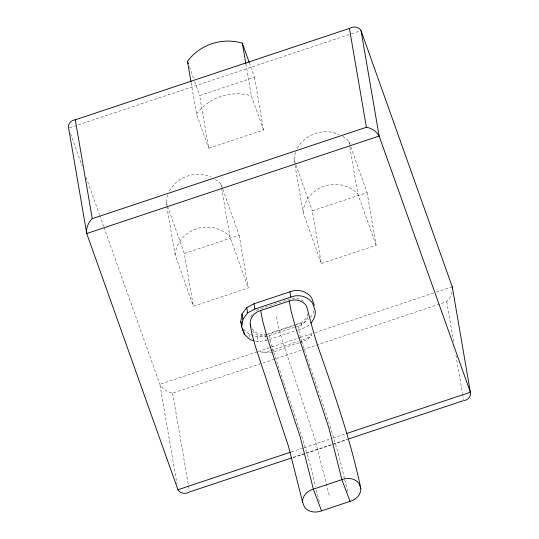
<?xml version="1.0" encoding="UTF-8"?>
<svg xmlns="http://www.w3.org/2000/svg" width="539" height="539" viewBox="0 0 539 539"><rect width="100%" height="100%" fill="white"/><g stroke="black" fill="none" stroke-linecap="round" stroke-linejoin="round"><path stroke-width="0.4" stroke-dasharray="2.69 2.02" d="M452.14 291.949L449.802 297.932L446.737 301.705L302.494 349.791M299.576 342.898L307.776 339.361L311.919 334.584L309.339 337.192L301.449 340.399C315.928 386.544 334.059 431.624 344.529 478.942M69.423 127.831L350.653 34.085M351.448 33.816L359.439 31.154M254.475 77.286L263.531 130L208.708 148.279L199.652 95.558L254.475 77.286L249.503 63.312M239.168 235.247L248.223 287.967L193.393 306.24L184.338 253.525L239.168 235.247L222.89 189.526M367.099 192.605L376.155 245.319L321.325 263.598L312.27 210.877L367.099 192.605L350.815 146.884M267.654 333.937A14.135 13.044 -10.8 0 0 269.19 333.419L295.325 324.707M296.12 324.444L297.703 323.912A14.135 13.044 -10.8 0 0 307.958 313.678M266.003 334.988L293.944 325.677M294.745 325.408L301.133 323.279A17.814 16.709 -9.7 0 0 308.396 319.486M294.139 327.314L269.588 335.501A14.135 13.259 -9.7 0 1 252.724 331.162M294.927 327.052L298.101 326.001A14.135 13.259 -9.7 0 0 308.328 315.652M255.627 341.194L257.972 341.867L268.51 339.732M269.305 339.462L297.245 330.151M298.047 329.881L302.035 328.554A17.814 16.709 -9.7 0 0 309.298 324.754M257.325 351.805L159.854 384.3L176.974 483.968M258.127 351.543L270.908 347.278M271.703 347.015L299.671 337.69M300.466 337.427L314.048 332.9M314.85 332.63L435.485 292.414M436.287 292.151L452.268 286.822M270.605 350.599L298.283 341.457M269.823 350.828L264.42 352.169L260.492 351.724C273.596 355.733 286.196 345.438 298.781 343.161M103.933 227.249L159.854 384.3C162.455 388.99 167.353 392.197 172.601 393.086L301.699 350.054M291.41 451.918L303.396 447.922M304.198 447.653L332.159 438.335M332.961 438.066L345.742 433.807M293.176 457.395L305.128 453.414M305.923 453.151L347.365 439.332M293.061 457.678L347.379 439.575M243.399 329.006L249.24 334.348L257.069 336.592L265.208 335.258L266.111 340.527M342.528 136.273A31.356 29.409 -9.7 0 1 348.854 141.359L350.539 146.096M349.845 147.127L357.903 194.08L376.155 245.319M295.581 152.355A31.356 29.409 -9.7 0 0 294.024 159.638L295.709 164.368M295.992 165.156L312.27 210.877M295.015 165.406L303.08 212.359L321.325 263.598M245.851 63.717L251.369 95.841L263.531 130M189.418 66.836L193.568 78.478M194.673 81.584L199.652 95.558M191.163 82.817L196.54 114.12L208.708 148.279M215.236 179.312A31.356 29.409 -9.7 0 1 220.923 184.008L222.607 188.738M221.63 188.124L229.978 236.722L248.223 287.967M167.656 194.997A31.356 29.409 -9.7 0 0 166.093 202.287L167.218 205.44M167.501 206.228L184.338 253.525M166.8 206.403L175.148 255.001L193.393 306.24M70.602 133.652L82.184 166.167M86.139 177.277L99.412 214.556M99.695 215.351L103.65 226.454M283.494 381.807L272.943 349.905M283.763 382.602C295.318 417.051 307.756 451.311 315.625 486.845M301.948 342.11L299.63 334.065L297.703 323.912M273.441 351.61L271.124 343.572L269.19 333.419M344.724 479.744L347.884 492.552M329.154 495.26L314.864 438.861L281.85 339.172L278.602 327.517L276.467 316.299M316.413 490.052L319.566 502.853M446.737 301.705L453.67 342.07M455.933 355.248L462.442 393.133M462.583 393.962L463.567 399.722M348.854 141.359L349.703 146.305M294.024 159.638L294.873 164.584M301.133 323.279L302.035 328.554M257.069 336.592L257.972 341.867M249.24 334.348L249.759 337.36M220.923 184.008L221.489 187.302M166.093 202.287L166.659 205.581M172.601 393.086L189.438 491.11M175.148 255.001A31.356 29.409 -9.7 0 1 196.479 228.785A31.356 29.409 -9.7 0 1 229.978 236.722M196.54 114.12A48.234 45.249 -9.7 0 1 251.369 95.841M297.272 148.515A31.356 29.409 -9.7 0 1 339.213 134.534M303.08 212.359A31.356 29.409 -9.7 0 1 324.411 186.137A31.356 29.409 -9.7 0 1 357.903 194.08M169.34 191.156A31.356 29.409 -9.7 0 1 211.281 177.176M313.887 310.828A17.814 16.709 -9.7 0 1 310.653 317.175M303.511 301.301A14.135 13.044 -10.8 0 0 288.884 299.367L260.384 308.887A14.135 13.044 -10.8 0 0 254.617 311.886M250.844 316.925A14.135 13.044 -10.8 0 1 253.458 312.97M266.845 334.146A14.135 13.044 -10.8 0 1 251.915 328.628"/><path stroke-width="0.81" d="M254.058 340.742L250.143 339.624L244.308 334.274L241.708 326.978L240.798 321.702L241.998 314.008L246.734 307.58L253.997 303.78L289.921 291.808A17.814 16.709 -9.7 0 1 311.731 298.06L314.331 305.357M241.708 326.978L242.907 319.283L241.998 314.008M242.907 319.283L247.644 312.849L254.907 309.056L290.831 297.077A17.814 16.709 -9.7 0 1 312.633 303.329L315.234 310.632A17.814 16.709 -9.7 0 1 311.03 323.07M463.708 400.551C467.859 400.383 471.416 396.448 470.372 392.257L379.146 136.057C376.545 131.368 371.647 128.154 366.399 127.265L92.263 218.652C88.349 222.439 85.869 228.037 86.732 233.528L177.964 489.735C180.188 493.913 185.874 494.27 189.58 491.932M361.036 30.622L379.146 136.057L86.732 233.528L68.628 128.1C67.584 123.903 71.141 119.975 75.292 119.806L349.42 28.419C353.126 26.081 358.812 26.438 361.036 30.622L452.268 286.822L470.372 392.257L346.537 433.538M260.694 310.525L289.2 301.018A14.135 13.259 -9.7 0 1 306.509 305.977C310.821 321.931 314.709 338.094 320.456 353.692C335.878 397.984 351.165 442.404 360.807 488.395A14.135 11.595 -13.8 0 1 350.054 501.358L321.54 510.857A14.135 11.595 -13.8 0 1 304.508 507.159L302.615 502.126L288.547 446.548L255.459 346.638L252.036 334.315L250.217 324.748A14.135 13.259 -9.7 0 1 260.694 310.525L262.688 321.028L266.92 336.511L300.364 437.466L313.368 489.169L321.54 510.857M177.964 489.735L290.615 452.181M190.375 491.669L291.579 457.928M348.955 438.8L462.913 400.814M360.807 488.395L358.907 483.362A14.135 11.595 -13.8 0 0 341.867 479.643L313.368 489.169A14.135 11.595 -13.8 0 0 302.608 502.112M350.054 501.358L341.874 479.663L328.878 427.966L295.433 327.011L291.201 311.522L289.2 301.018M191.022 81.995L187.484 61.399A48.234 45.249 -9.7 0 1 242.314 43.127L249.227 62.531M187.484 61.399L188.313 63.73M250.217 324.748L250.992 326.917M240.798 321.702L241.843 324.626M349.42 28.419L366.399 127.265M289.921 291.808L290.831 297.077M242.314 43.127L245.851 63.717M253.997 303.78L254.907 309.056M246.734 307.58L247.644 312.849M243.79 331.263L244.308 334.274M242.617 328.366L243.008 330.623M75.292 119.806L92.263 218.652M452.268 286.822L452.464 288.944"/></g></svg>
